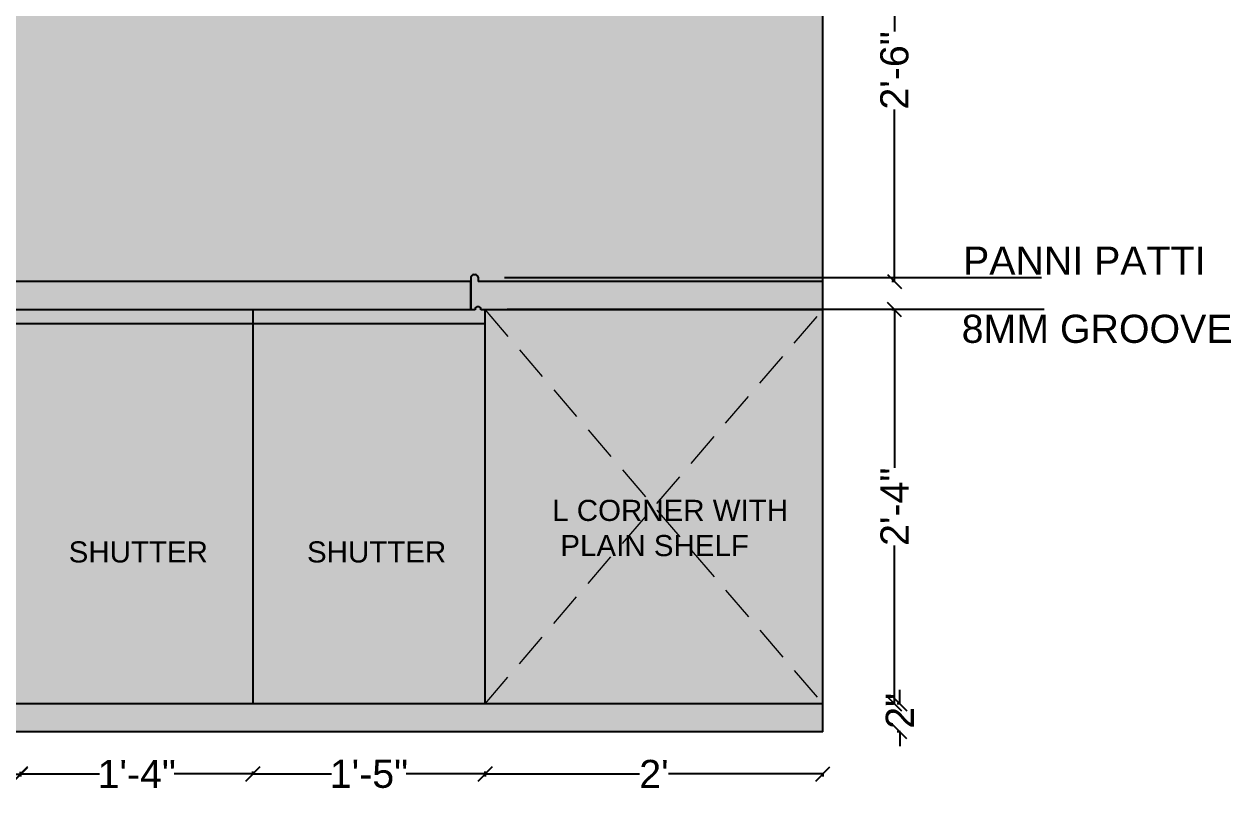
# Model space of a CAD drawing. Header units: inches. Extents: x 15448 to 46480, y -8154 to 0.
# Drawn here: x 17820.4 to 17906.2, y -1806.6 to -1752 of the extents above; entities that cross this region are included whole.
import ezdxf
from ezdxf import colors
from ezdxf.entities.mleader import LeaderData, LeaderLine
from ezdxf.math import Vec2, Vec3

# ---------------------------------------------------------------- set-up
doc = ezdxf.new("R2010")
doc.units = ezdxf.units.IN
doc.header["$MEASUREMENT"] = 0
doc.linetypes.add('$0$HIDDEN', pattern=[0.375, 0.25, -0.125])
doc.layers.add('IEL-HATCH-002', color=7, linetype='Continuous')
doc.layers.add('PDF4_Text', color=7, linetype='Continuous')
doc.styles.add('PDF Arial', font='arial.ttf')
doc.styles.get("Standard").update_dxf_attribs({"font": 'arial.ttf'})
doc.dimstyles.get("Standard").update_dxf_attribs({"dimtxt": 0.18, "dimasz": 0.18, "dimexe": 0.18, "dimexo": 0.0625, "dimgap": 0.09, "dimtad": 0, "dimtih": 1, "dimtoh": 1, "dimdec": 0, "dimzin": 0, "dimdsep": 46, "dimlunit": 4, "dimtxsty": 'Standard', "dimcen": 0.09, "dimadec": 0, "dimazin": 0, "dimtfac": 1, "dimtdec": 0, "dimtofl": 0, "dimtmove": 0, "dimatfit": 3, "dimfxl": 1, "dimtolj": 1, "dimtzin": 0, "dimarcsym": 0})

# ---------------------------------------------------------------- blocks, each defined once
blk = doc.blocks.new('_Oblique')
at = {"color": 0, "linetype": 'ByBlock', "lineweight": -2}
blk.add_line((-0.5, -0.5), (0.5, 0.5), dxfattribs=at)
blk = doc.blocks.new('*D232')
at = {"color": 1, "lineweight": -2, "transparency": 16777216}
for p, q in [((17786.182, -1805.322), (17786.182, -1805.142)), ((17786.182, -1805.322), (17799.64, -1805.322)), ((17820.182, -1805.322), (17806.724, -1805.322)), ((17820.182, -1805.322), (17820.182, -1805.142))]:
    blk.add_line(p, q, dxfattribs=at)
at = {"layer": 'Defpoints', "color": 0, "transparency": 16777216}
for p in [(17786.182, -1805.322), (17820.182, -1805.322), (17820.182, -1805.322)]:
    blk.add_point(p, dxfattribs=at)
at = {"color": 1, "lineweight": -2, "transparency": 16777216, "rotation": 180}
blk.add_blockref('_Oblique', (17786.182, -1805.322), dxfattribs=at)
at = {"color": 1, "lineweight": -2, "transparency": 16777216}
blk.add_blockref('_Oblique', (17820.182, -1805.322), dxfattribs=at)
at = {"color": 1, "transparency": 16777216, "insert": (17803.182, -1805.322), "char_height": 2, "attachment_point": 5}
blk.add_mtext('\\A1;2\'-10"', dxfattribs=at)
blk = doc.blocks.new('*D233')
at = {"color": 1, "lineweight": -2, "transparency": 16777216}
for p, q in [((17820.182, -1805.252), (17820.182, -1805.472)), ((17820.182, -1805.292), (17825.778, -1805.292)), ((17836.682, -1805.292), (17831.086, -1805.292)), ((17836.682, -1805.292), (17836.682, -1805.112))]:
    blk.add_line(p, q, dxfattribs=at)
at = {"layer": 'Defpoints', "color": 0, "transparency": 16777216}
for p in [(17820.182, -1777.306), (17836.682, -1805.292), (17836.682, -1805.292)]:
    blk.add_point(p, dxfattribs=at)
at = {"color": 1, "lineweight": -2, "transparency": 16777216, "rotation": 180}
blk.add_blockref('_Oblique', (17820.182, -1805.292), dxfattribs=at)
at = {"color": 1, "lineweight": -2, "transparency": 16777216}
blk.add_blockref('_Oblique', (17836.682, -1805.292), dxfattribs=at)
at = {"color": 1, "transparency": 16777216, "insert": (17828.432, -1805.292), "char_height": 2, "attachment_point": 5}
blk.add_mtext('\\A1;1\'-4"', dxfattribs=at)
blk = doc.blocks.new('*D234')
at = {"color": 1, "lineweight": -2, "transparency": 16777216}
for p, q in [((17836.682, -1805.292), (17836.682, -1805.112)), ((17836.682, -1805.292), (17842.278, -1805.292)), ((17853.182, -1805.292), (17847.586, -1805.292)), ((17853.182, -1805.252), (17853.182, -1805.472))]:
    blk.add_line(p, q, dxfattribs=at)
at = {"layer": 'Defpoints', "color": 0, "transparency": 16777216}
for p in [(17853.182, -1777.306), (17836.682, -1805.292), (17853.182, -1805.292)]:
    blk.add_point(p, dxfattribs=at)
at = {"color": 1, "lineweight": -2, "transparency": 16777216, "rotation": 180}
blk.add_blockref('_Oblique', (17836.682, -1805.292), dxfattribs=at)
at = {"color": 1, "lineweight": -2, "transparency": 16777216}
blk.add_blockref('_Oblique', (17853.182, -1805.292), dxfattribs=at)
at = {"color": 1, "transparency": 16777216, "insert": (17844.932, -1805.292), "char_height": 2, "attachment_point": 5}
blk.add_mtext('\\A1;1\'-5"', dxfattribs=at)
blk = doc.blocks.new('*D235')
at = {"color": 1, "lineweight": -2, "transparency": 16777216}
for p, q in [((17853.182, -1805.292), (17853.182, -1805.112)), ((17853.182, -1805.292), (17864.155, -1805.292)), ((17877.182, -1805.292), (17866.209, -1805.292)), ((17877.182, -1805.252), (17877.182, -1805.472))]:
    blk.add_line(p, q, dxfattribs=at)
at = {"layer": 'Defpoints', "color": 0, "transparency": 16777216}
for p in [(17877.182, -1777.306), (17853.182, -1805.292), (17877.182, -1805.292)]:
    blk.add_point(p, dxfattribs=at)
at = {"color": 1, "lineweight": -2, "transparency": 16777216, "rotation": 180}
blk.add_blockref('_Oblique', (17853.182, -1805.292), dxfattribs=at)
at = {"color": 1, "lineweight": -2, "transparency": 16777216}
blk.add_blockref('_Oblique', (17877.182, -1805.292), dxfattribs=at)
at = {"color": 1, "transparency": 16777216, "insert": (17865.182, -1805.292), "char_height": 2, "attachment_point": 5}
blk.add_mtext("\\A1;2'", dxfattribs=at)
blk = doc.blocks.new('*D242')
at = {"color": 1, "lineweight": -2, "transparency": 16777216}
for p, q in [((17882.315, -1772.306), (17882.096, -1772.306)), ((17882.276, -1772.306), (17882.276, -1783.541)), ((17882.276, -1800.306), (17882.276, -1789.071)), ((17882.315, -1800.306), (17882.096, -1800.306))]:
    blk.add_line(p, q, dxfattribs=at)
at = {"layer": 'Defpoints', "color": 0, "transparency": 16777216}
for p in [(17882.276, -1772.306), (17888.2, -1772.306), (17888.2, -1800.306)]:
    blk.add_point(p, dxfattribs=at)
at = {"color": 1, "lineweight": -2, "transparency": 16777216}
for p, rotation in [((17882.276, -1772.306), 90), ((17882.276, -1800.306), 270)]:
    blk.add_blockref('_Oblique', p, dxfattribs=dict(at, rotation=rotation))
at = {"color": 1, "transparency": 16777216, "insert": (17882.276, -1786.306), "char_height": 2, "attachment_point": 5, "rotation": 90}
blk.add_mtext('\\A1;2\'-4"', dxfattribs=at)
blk = doc.blocks.new('*D243')
at = {"color": 1, "lineweight": -2, "transparency": 16777216}
for p, q in [((17882.315, -1740.306), (17882.096, -1740.306)), ((17882.276, -1740.306), (17882.276, -1752.541)), ((17882.276, -1770.306), (17882.276, -1758.071)), ((17882.315, -1770.306), (17882.096, -1770.306))]:
    blk.add_line(p, q, dxfattribs=at)
at = {"layer": 'Defpoints', "color": 0, "transparency": 16777216}
for p in [(17882.276, -1740.306), (17888.2, -1740.306), (17888.2, -1770.306)]:
    blk.add_point(p, dxfattribs=at)
at = {"color": 1, "lineweight": -2, "transparency": 16777216}
for p, rotation in [((17882.276, -1740.306), 90), ((17882.276, -1770.306), 270)]:
    blk.add_blockref('_Oblique', p, dxfattribs=dict(at, rotation=rotation))
at = {"color": 1, "transparency": 16777216, "insert": (17882.276, -1755.306), "char_height": 2, "attachment_point": 5, "rotation": 90}
blk.add_mtext('\\A1;2\'-6"', dxfattribs=at)
blk = doc.blocks.new('*D245')
at = {"color": 1, "lineweight": -2, "transparency": 16777216}
for p, q in [((17882.651, -1800.306), (17882.651, -1799.306)), ((17882.69, -1800.306), (17882.471, -1800.306)), ((17882.69, -1802.306), (17882.471, -1802.306)), ((17882.651, -1802.306), (17882.651, -1803.306))]:
    blk.add_line(p, q, dxfattribs=at)
at = {"layer": 'Defpoints', "color": 0, "transparency": 16777216}
for p in [(17888.2, -1800.306), (17882.651, -1802.306), (17888.2, -1802.306)]:
    blk.add_point(p, dxfattribs=at)
at = {"color": 1, "lineweight": -2, "transparency": 16777216}
for p, rotation in [((17882.651, -1800.306), 270), ((17882.651, -1802.306), 90)]:
    blk.add_blockref('_Oblique', p, dxfattribs=dict(at, rotation=rotation))
at = {"color": 1, "transparency": 16777216, "insert": (17882.651, -1800.806), "char_height": 2, "attachment_point": 5, "rotation": 90}
blk.add_mtext('\\A1;2"', dxfattribs=at)

msp = doc.modelspace()

# ---------------------------------------------------------------- hatches: boundary and pattern name
at = {"layer": 'IEL-HATCH-002', "true_color": 0xae9490, "transparency": 33554687}
h = msp.add_hatch(color=253, dxfattribs=at)
h.dxf.hatch_style = 1
h.paths.add_polyline_path([(17767.682, -1682.306), (17750.182, -1682.306), (17750.182, -1708.306), (17767.682, -1708.306), (17767.682, -1706.986)])
h.paths.add_polyline_path([(17785.182, -1682.306), (17767.682, -1682.306), (17767.682, -1706.986), (17767.682, -1708.306), (17785.182, -1708.306)])
h.paths.add_polyline_path([(17803.182, -1682.306), (17785.182, -1682.306), (17785.182, -1708.306), (17803.182, -1708.306)])
h.paths.add_polyline_path([(17821.182, -1682.306), (17803.182, -1682.306), (17803.182, -1708.306), (17821.182, -1708.306)])
h.paths.add_polyline_path([(17840.182, -1682.306), (17821.182, -1682.306), (17821.182, -1708.306), (17840.182, -1708.306)])
h.paths.add_polyline_path([(17859.182, -1682.306), (17840.182, -1682.306), (17840.182, -1708.306), (17859.182, -1708.306)])
h.paths.add_polyline_path([(17785.182, -1708.306), (17767.682, -1708.306), (17767.682, -1740.306), (17785.182, -1740.306)])
h.paths.add_polyline_path([(17767.682, -1708.306), (17750.182, -1708.306), (17750.182, -1740.306), (17767.682, -1740.306)])
h.paths.add_polyline_path([(17834.849, -1708.306), (17821.182, -1708.306), (17821.182, -1740.306), (17834.849, -1740.306)])
h.paths.add_polyline_path([(17848.515, -1708.306), (17840.182, -1708.306), (17834.849, -1708.306), (17834.849, -1740.306), (17848.515, -1740.306)])
h.paths.add_polyline_path([(17862.182, -1708.306), (17848.515, -1708.306), (17848.515, -1740.306), (17862.182, -1740.306)])
h.paths.add_polyline_path([(17868.02, -1695.539), (17859.182, -1708.306), (17862.182, -1708.306), (17877.182, -1708.306)])
h.paths.add_polyline_path([(17859.182, -1683.224), (17859.182, -1708.306), (17868.02, -1695.539)])
h.paths.add_polyline_path([(17877.182, -1682.306), (17859.182, -1682.306), (17859.182, -1683.224), (17868.02, -1695.539)])
h.paths.add_polyline_path([(17877.182, -1682.306), (17868.02, -1695.539), (17877.182, -1708.306)])
h.paths.add_polyline_path([(17877.182, -1708.306), (17862.182, -1708.306), (17869.682, -1724.306)])
h.paths.add_polyline_path([(17862.182, -1708.306), (17862.182, -1740.306), (17869.682, -1724.306)])
h.paths.add_polyline_path([(17877.182, -1708.306), (17869.682, -1724.306), (17877.182, -1740.306)])
h.paths.add_polyline_path([(17869.682, -1724.306), (17862.182, -1740.306), (17877.182, -1740.306)])
h.paths.add_polyline_path([(17877.182, -1772.306), (17853.182, -1772.306), (17865.182, -1786.306)])
h.paths.add_polyline_path([(17865.182, -1786.306), (17853.182, -1800.306), (17877.182, -1800.306)])
h.paths.add_polyline_path([(17877.182, -1772.306), (17865.182, -1786.306), (17877.182, -1800.306)])
h.paths.add_polyline_path([(17853.182, -1772.306), (17853.182, -1800.306), (17865.182, -1786.306)])
h.paths.add_polyline_path([(17853.182, -1773.306), (17836.682, -1773.306), (17836.682, -1800.306), (17853.182, -1800.306)])
h.paths.add_polyline_path([(17836.682, -1773.306), (17820.182, -1773.306), (17820.182, -1800.306), (17836.682, -1800.306)])
h.paths.add_polyline_path([(17820.182, -1779.306), (17786.182, -1779.306), (17786.182, -1786.306), (17820.182, -1786.306)])
h.paths.add_polyline_path([(17820.182, -1773.306), (17786.182, -1773.306), (17786.182, -1778.306), (17820.182, -1778.306)])
h.paths.add_polyline_path([(17820.182, -1787.306), (17786.182, -1787.306), (17786.182, -1800.306), (17820.182, -1800.306)])
h.paths.add_polyline_path([(17786.182, -1773.306), (17768.182, -1773.306), (17768.182, -1800.306), (17786.182, -1800.306)])
h.paths.add_polyline_path([(17768.182, -1773.306), (17750.182, -1773.306), (17750.182, -1800.306), (17768.182, -1800.306)])
h.paths.add_polyline_path([(17877.182, -1800.306), (17750.182, -1800.306), (17750.182, -1802.306), (17877.182, -1802.306)])
h.paths.add_polyline_path([(17762.642, -1729.599), (17776.2, -1729.599), (17776.2, -1726.508), (17762.642, -1726.508)], flags=9)
h.paths.add_polyline_path([(17836.645, -1734.599), (17844.217, -1734.599), (17844.217, -1728.983), (17836.645, -1728.983)], flags=24)
h.paths.add_polyline_path([(17862.153, -1730.429), (17878.738, -1730.429), (17878.738, -1722.313), (17862.153, -1722.313)], flags=9)
h.paths.add_polyline_path([(17857.424, -1790.629), (17874.938, -1790.629), (17874.938, -1785.013), (17857.424, -1785.013)], flags=9)
h.paths.add_polyline_path([(17840.06, -1791.081), (17850.705, -1791.081), (17850.705, -1787.99), (17840.06, -1787.99)], flags=24)
h.paths.add_polyline_path([(17823.126, -1791.081), (17833.772, -1791.081), (17833.772, -1787.99), (17823.126, -1787.99)], flags=24)
h.paths.add_polyline_path([(17789.525, -1798.452), (17815.539, -1798.452), (17815.539, -1795.361), (17789.525, -1795.361)], flags=24)
h.paths.add_polyline_path([(17771.56, -1792.081), (17782.205, -1792.081), (17782.205, -1788.99), (17771.56, -1788.99)], flags=24)
h.paths.add_polyline_path([(17754.626, -1792.081), (17765.272, -1792.081), (17765.272, -1788.99), (17754.626, -1788.99)], flags=24)
at = {"layer": 'IEL-HATCH-002', "true_color": 0xefebe6, "transparency": 33554687}
h = msp.add_hatch(color=7, dxfattribs=at)
h.dxf.hatch_style = 1
edge = h.paths.add_edge_path()
edge.add_line((17877.182, -1740.306), (17866.562, -1740.306))
edge.add_line((17866.562, -1740.306), (17866.562, -1746.306))
edge.add_line((17866.562, -1746.306), (17836.562, -1746.306))
edge.add_line((17836.562, -1746.306), (17836.562, -1740.306))
edge.add_line((17836.562, -1740.306), (17821.182, -1740.306))
edge.add_arc((17803.292, -1793.844), 56.448, 64.57924, 71.52262, ccw=False)
edge.add_line((17827.523, -1742.861), (17827.292, -1743.348))
edge.add_arc((17803.292, -1793.844), 55.91, 64.57924, 77.33805)
edge.add_arc((17803.292, -1802.325), 64.211, 78.99697, 81.01413)
edge.add_line((17813.321, -1738.902), (17810.994, -1741.681))
edge.add_line((17810.994, -1741.681), (17795.59, -1741.681))
edge.add_line((17795.59, -1741.681), (17793.263, -1738.902))
edge.add_arc((17803.292, -1802.325), 64.211, 98.98587, 101.00303)
edge.add_arc((17803.292, -1793.844), 55.91, 102.66195, 115.42076)
edge.add_line((17779.292, -1743.348), (17779.061, -1742.861))
edge.add_arc((17803.292, -1793.844), 56.448, 99.69945, 115.42076, ccw=False)
edge.add_line((17793.781, -1738.203), (17793.781, -1710.59))
edge.add_line((17793.781, -1710.59), (17812.802, -1710.59))
edge.add_line((17812.802, -1710.59), (17812.802, -1738.203))
edge.add_arc((17803.292, -1793.844), 56.448, 71.52262, 80.30055, ccw=False)
edge.add_line((17821.182, -1740.306), (17821.182, -1708.306))
edge.add_line((17821.182, -1708.306), (17785.182, -1708.306))
edge.add_line((17785.182, -1708.306), (17785.182, -1740.306))
edge.add_line((17785.182, -1740.306), (17750.182, -1740.306))
edge.add_line((17750.182, -1740.306), (17750.182, -1770.306))
edge.add_line((17750.182, -1770.306), (17766.765, -1770.306))
edge.add_arc((17766.518, -1770.404), 0.266, 21.5862, 113.57818)
edge.add_line((17766.412, -1770.16), (17766.412, -1770.13))
edge.add_line((17766.412, -1770.13), (17765.241, -1769.999))
edge.add_line((17765.241, -1769.999), (17765.241, -1769.659))
edge.add_line((17765.241, -1769.659), (17765.241, -1768.972))
edge.add_line((17765.241, -1768.972), (17765.241, -1768.63))
edge.add_line((17765.241, -1768.63), (17766.516, -1768.543))
edge.add_line((17766.516, -1768.543), (17766.544, -1768.529))
edge.add_arc((17766.624, -1768.276), 0.266, 252.31096, 357.14004)
edge.add_line((17766.89, -1768.289), (17766.937, -1767.345))
edge.add_line((17766.937, -1767.345), (17767.044, -1767.345))
edge.add_arc((17767.463, -1767.416), 0.426, 127.67857, 170.39391, ccw=False)
edge.add_line((17767.203, -1767.079), (17767.203, -1763.124))
edge.add_arc((17767.224, -1763.036), 0.0905, 136.56293, 256.59585, ccw=False)
edge.add_arc((17767.397, -1762.773), 0.312, 140.41773, 220.23225, ccw=False)
edge.add_arc((17767.225, -1762.52), 0.0875, 102.66737, 218.02609, ccw=False)
edge.add_line((17767.206, -1762.435), (17767.206, -1758.782))
edge.add_arc((17767.685, -1758.781), 0.479, 0.12235, 180.12235, ccw=False)
edge.add_line((17768.163, -1758.78), (17768.163, -1762.435))
edge.add_arc((17768.138, -1762.522), 0.0911, -34.15927, 73.62774, ccw=False)
edge.add_arc((17767.981, -1762.769), 0.304, -40.09976, 40.09976, ccw=False)
edge.add_arc((17768.184, -1763.027), 0.0686, -37.44586, 65.19526, ccw=False)
edge.add_ellipse((17767.682, -1763.084), major_axis=(-0.532, 0), ratio=0.172573, start_angle=176.9494, end_angle=363.0506, ccw=False)
edge.add_arc((17768.14, -1763.036), 0.0906, 284.25866, 341.51793, ccw=False)
edge.add_ellipse((17767.682, -1763.084), major_axis=(0.532, 0), ratio=0.172573, start_angle=205.84193, end_angle=334.15807)
edge.add_line((17768.161, -1763.124), (17768.161, -1767.079))
edge.add_arc((17767.9, -1767.416), 0.426, 9.60609, 52.32143, ccw=False)
edge.add_line((17768.32, -1767.345), (17768.427, -1767.345))
edge.add_line((17768.427, -1767.345), (17768.474, -1768.289))
edge.add_arc((17768.739, -1768.276), 0.266, 182.85996, 270)
edge.add_line((17768.739, -1768.542), (17768.952, -1768.542))
edge.add_line((17768.952, -1768.542), (17768.952, -1768.55))
edge.add_line((17768.952, -1768.55), (17770.123, -1768.63))
edge.add_line((17770.123, -1768.63), (17770.123, -1768.972))
edge.add_line((17770.123, -1768.972), (17770.249, -1768.972))
edge.add_arc((17770.249, -1768.706), 0.266, 270, 354.11401)
edge.add_line((17770.513, -1768.734), (17771.041, -1766.275))
edge.add_arc((17771.83, -1766.397), 0.798, 145.68961, 171.17481, ccw=False)
edge.add_arc((17773.8, -1768.612), 3.743, 104.01268, 134.62585, ccw=False)
edge.add_arc((17772.942, -1765.075), 0.106, 0, 117.25788, ccw=False)
edge.add_line((17773.049, -1765.075), (17773.049, -1765.374))
edge.add_arc((17772.517, -1765.374), 0.532, 316.92658, 360, ccw=False)
edge.add_line((17772.905, -1765.738), (17771.383, -1766.845))
edge.add_arc((17771.772, -1767.209), 0.532, 136.92658, 174.11401)
edge.add_line((17771.243, -1767.154), (17770.957, -1769.659))
edge.add_line((17770.957, -1769.659), (17770.123, -1769.659))
edge.add_line((17770.123, -1769.659), (17770.123, -1769.999))
edge.add_line((17770.123, -1769.999), (17768.836, -1770.143))
edge.add_line((17768.836, -1770.143), (17768.846, -1770.138))
edge.add_arc((17768.846, -1770.404), 0.266, 90, 158.4138)
edge.add_line((17768.598, -1770.306), (17787.729, -1770.306))
edge.add_line((17787.729, -1770.306), (17787.729, -1768.15))
edge.add_line((17787.729, -1768.15), (17791.427, -1768.15))
edge.add_line((17791.427, -1768.15), (17789.84, -1767.725))
edge.add_line((17789.84, -1767.725), (17790.052, -1766.931))
edge.add_line((17790.052, -1766.931), (17791.64, -1767.357))
edge.add_line((17791.64, -1767.357), (17791.427, -1768.15))
edge.add_line((17791.427, -1768.15), (17793.65, -1768.15))
edge.add_line((17793.65, -1768.15), (17793.65, -1767.329))
edge.add_line((17793.65, -1767.329), (17794.472, -1767.329))
edge.add_line((17794.472, -1767.329), (17794.472, -1768.15))
edge.add_line((17794.472, -1768.15), (17796.694, -1768.15))
edge.add_line((17796.694, -1768.15), (17796.482, -1767.357))
edge.add_line((17796.482, -1767.357), (17798.069, -1766.931))
edge.add_line((17798.069, -1766.931), (17798.282, -1767.725))
edge.add_line((17798.282, -1767.725), (17796.694, -1768.15))
edge.add_line((17796.694, -1768.15), (17809.58, -1768.15))
edge.add_line((17809.58, -1768.15), (17807.993, -1767.725))
edge.add_line((17807.993, -1767.725), (17808.206, -1766.931))
edge.add_line((17808.206, -1766.931), (17809.793, -1767.357))
edge.add_line((17809.793, -1767.357), (17809.58, -1768.15))
edge.add_line((17809.58, -1768.15), (17811.803, -1768.15))
edge.add_line((17811.803, -1768.15), (17811.803, -1767.329))
edge.add_line((17811.803, -1767.329), (17812.625, -1767.329))
edge.add_line((17812.625, -1767.329), (17812.625, -1768.15))
edge.add_line((17812.625, -1768.15), (17814.848, -1768.15))
edge.add_line((17814.848, -1768.15), (17814.635, -1767.357))
edge.add_line((17814.635, -1767.357), (17816.223, -1766.931))
edge.add_line((17816.223, -1766.931), (17816.435, -1767.725))
edge.add_line((17816.435, -1767.725), (17814.848, -1768.15))
edge.add_line((17814.848, -1768.15), (17818.546, -1768.15))
edge.add_line((17818.546, -1768.15), (17818.546, -1770.306))
edge.add_line((17818.546, -1770.306), (17852.182, -1770.306))
edge.add_line((17852.182, -1770.306), (17852.182, -1770.006))
edge.add_arc((17852.382, -1770.006), 0.2, 90, 180, ccw=False)
edge.add_line((17852.382, -1769.806), (17852.482, -1769.806))
edge.add_arc((17852.482, -1770.006), 0.2, 0, 90, ccw=False)
edge.add_line((17852.682, -1770.006), (17852.682, -1770.306))
edge.add_line((17852.682, -1770.306), (17877.182, -1770.306))
edge.add_line((17877.182, -1770.306), (17877.182, -1740.306))
h.paths.add_polyline_path([(17804.058, -1742.777), (17803.292, -1742.777), (17802.525, -1742.777), (17801.665, -1741.879), (17803.292, -1741.879), (17804.918, -1741.879)], flags=16)
h.paths.add_polyline_path([(17848.305, -1751.484), (17854.869, -1751.484), (17854.869, -1747.363), (17848.305, -1747.363)], flags=24)
h.paths.add_polyline_path([(17836.645, -1745.066), (17836.645, -1741.52), (17832.524, -1741.52), (17832.524, -1745.066)], flags=25)
at = {"layer": 'IEL-HATCH-002', "true_color": 0x755f48, "transparency": 33554687}
h = msp.add_hatch(color=37, dxfattribs=at)
h.dxf.hatch_style = 1
h.paths.add_polyline_path([(17852.182, -1772.306), (17852.182, -1770.306), (17750.182, -1770.306), (17750.182, -1772.306)])
h = msp.add_hatch(color=37, dxfattribs=at)
h.dxf.hatch_style = 1
h.paths.add_polyline_path([(17877.182, -1770.306), (17852.682, -1770.306), (17852.682, -1770.006, 0.414214), (17852.482, -1769.806), (17852.382, -1769.806, 0.414214), (17852.182, -1770.006), (17852.182, -1772.306), (17852.471, -1772.306, -1), (17852.891, -1772.306), (17853.182, -1772.306), (17877.182, -1772.306)])
at = {"layer": 'IEL-HATCH-002', "true_color": 0x636466, "transparency": 33554687}
h = msp.add_hatch(color=251, dxfattribs=at)
h.dxf.hatch_style = 1
h.paths.add_polyline_path([(17820.182, -1786.306), (17786.182, -1786.306), (17786.182, -1787.306), (17820.182, -1787.306)])
h.paths.add_polyline_path([(17820.182, -1778.306), (17786.182, -1778.306), (17786.182, -1779.306), (17820.182, -1779.306)])
h.paths.add_polyline_path([(17820.182, -1772.306), (17786.182, -1772.306), (17786.182, -1773.306), (17820.182, -1773.306)])
h.paths.add_polyline_path([(17786.182, -1772.306), (17768.182, -1772.306), (17768.182, -1773.306), (17786.182, -1773.306)])
h.paths.add_polyline_path([(17768.182, -1772.306), (17750.182, -1772.306), (17750.182, -1773.306), (17768.182, -1773.306)])
h.paths.add_polyline_path([(17836.682, -1772.306), (17820.182, -1772.306), (17820.182, -1773.306), (17836.682, -1773.306)])
h.paths.add_polyline_path([(17853.182, -1772.306), (17852.891, -1772.306, 1), (17852.471, -1772.306), (17852.182, -1772.306), (17836.682, -1772.306), (17836.682, -1773.306), (17853.182, -1773.306)])

# ---------------------------------------------------------------- linework, layer by layer
for p, q in [((17877.182, -1802.306), (17877.182, -1682.306)), ((17852.182, -1770.306), (17750.182, -1770.306)), ((17852.182, -1770.006), (17852.182, -1772.306)), ((17852.182, -1772.306), (17852.182, -1770.306)), ((17852.382, -1769.806), (17852.482, -1769.806)), ((17852.682, -1770.006), (17852.682, -1770.306)), ((17877.182, -1770.306), (17852.682, -1770.306)), ((17852.471, -1772.306), (17750.182, -1772.306)), ((17836.682, -1772.306), (17836.682, -1800.306)), ((17852.471, -1772.306), (17852.182, -1772.306)), ((17877.182, -1772.306), (17852.891, -1772.306)), ((17853.182, -1772.306), (17852.891, -1772.306)), ((17853.182, -1800.306), (17853.182, -1772.306)), ((17853.182, -1773.306), (17750.182, -1773.306)), ((17877.182, -1800.306), (17750.182, -1800.306)), ((17877.182, -1802.306), (17750.182, -1802.306))]:
    msp.add_line(p, q)
at = {"linetype": '$0$HIDDEN', "lineweight": 5, "ltscale": 10}
for p, q in [((17853.182, -1800.306), (17877.182, -1772.306)), ((17853.182, -1772.306), (17877.182, -1800.306))]:
    msp.add_line(p, q, dxfattribs=at)
for centre, radius, start, end in [((17852.382, -1770.006), 0.2, 90, 180), ((17852.482, -1770.006), 0.2, 0, 90), ((17852.681, -1772.306), 0.21, 360, 180)]:
    msp.add_arc(centre, radius, start, end)

# ---------------------------------------------------------------- texts
at = {"insert": (17887.144, -1769.82), "char_height": 2, "attachment_point": 7, "style": 'PDF Arial'}
msp.add_mtext('PANNI PATTI', dxfattribs=at)
at = {"layer": 'PDF4_Text', "lineweight": 5, "attachment_point": 7, "style": 'PDF Arial'}
for s, insert, char_height in [('8MM GROOVE', (17887.047, -1774.691), 2), ('L CORNER WITH\\P PLAIN SHELF', (17857.952, -1789.836), 1.5), ('SHUTTER', (17823.596, -1790.287), 1.5), ('SHUTTER', (17840.529, -1790.287), 1.5)]:
    msp.add_mtext(s, dxfattribs=dict(at, insert=insert, char_height=char_height))

# ---------------------------------------------------------------- dimensions: what is measured, and where the dimension line sits
for base, p1, p2, picture, middle in [((17882.276, -1740.306), (17888.2, -1770.306), (17888.2, -1740.306), '*D243', (17882.276, -1755.306)), ((17882.276, -1772.306), (17888.2, -1800.306), (17888.2, -1772.306), '*D242', (17882.276, -1786.306))]:
    dim = msp.add_linear_dim(base=base, p1=p1, p2=p2, angle=90, dimstyle='Standard', override={"dimtxt": 2, "dimasz": 1, "dimtih": 0, "dimtoh": 0, "dimblk": 'Oblique', "dimclrd": 1, "dimclre": 1, "dimclrt": 1, "dimldrblk": 'Oblique', "dimfxl": 0.03937, "dimfxlon": 1, "dimarcsym": 1})
    dim.commit()
    dim.dimension.update_dxf_attribs({"geometry": picture, "text_midpoint": middle})
for base, p1, p2, picture, middle in [((17836.6819439, -1805.2915377), (17820.1819441, -1777.3058097), (17836.6819439, -1805.2915377), '*D233', (17828.431944, -1805.2915377)), ((17853.1819441, -1805.2915377), (17836.6819439, -1805.2915377), (17853.1819441, -1777.3058097), '*D234', (17844.931944, -1805.2915377)), ((17877.182, -1805.292), (17853.182, -1805.292), (17877.182, -1777.306), '*D235', (17865.182, -1805.292)), ((17820.182, -1805.322), (17786.182, -1805.322), (17820.182, -1805.322), '*D232', (17803.182, -1805.322))]:
    dim = msp.add_linear_dim(base=base, p1=p1, p2=p2, dimstyle='Standard', override={"dimtxt": 2, "dimasz": 1, "dimtih": 0, "dimtoh": 0, "dimblk": 'Oblique', "dimclrd": 1, "dimclre": 1, "dimclrt": 1, "dimldrblk": 'Oblique', "dimfxl": 0.03937, "dimfxlon": 1, "dimarcsym": 1})
    dim.commit()
    dim.dimension.update_dxf_attribs({"geometry": picture, "text_midpoint": middle})
dim = msp.add_linear_dim(base=(17882.651, -1802.306), p1=(17888.2, -1800.306), p2=(17888.2, -1802.306), angle=90, dimstyle='Standard', override={"dimtxt": 2, "dimasz": 1, "dimtih": 0, "dimtoh": 0, "dimblk": 'Oblique', "dimclrd": 1, "dimclre": 1, "dimclrt": 1, "dimldrblk": 'Oblique', "dimfxl": 0.03937, "dimfxlon": 1, "dimarcsym": 1})
dim.commit()
dim.dimension.update_dxf_attribs({"geometry": '*D245', "text_midpoint": (17882.651, -1800.806), "dimtype": 160})

# ---------------------------------------------------------------- leaders
ml = msp.add_multileader_mtext('Standard')
ml.set_content(' ', color=256)
ml.set_leader_properties()
ml.build(insert=Vec2(0, 0))
ml.multileader.update_dxf_attribs({"text_right_attachment_type": 6, "dogleg_length": 0.36, "arrow_head_size": 2})
ctx = ml.context
ctx.base_point, ctx.char_height, ctx.arrow_head_size, ctx.landing_gap_size, ctx.plane_origin = Vec3(17892.719, -1770.028), 0.18, 2, 0.09, Vec3(17852.557, -1770.028)
ctx.right_attachment = 6
notes = []
notes.append((ctx, [(0, (1, 1, 0), (17892.359, -1770.028), (1, 0), 0.36, [(0, [(17852.557, -1770.028)], 0, [])])]))
ctx.mtext.insert, ctx.mtext.flow_direction = Vec3(17892.809, -1769.938), 5
ml = msp.add_multileader_mtext('Standard')
ml.set_content(' ', color=256)
ml.set_leader_properties()
ml.build(insert=Vec2(0, 0))
ml.multileader.update_dxf_attribs({"text_right_attachment_type": 6, "dogleg_length": 0.36, "arrow_head_size": 2})
ctx = ml.context
ctx.base_point, ctx.char_height, ctx.arrow_head_size, ctx.landing_gap_size, ctx.plane_origin = Vec3(17892.914, -1772.269), 0.18, 2, 0.09, Vec3(17852.752, -1772.269)
ctx.right_attachment = 6
notes.append((ctx, [(0, (1, 1, 0), (17892.554, -1772.269), (1, 0), 0.36, [(0, [(17852.752, -1772.269)], 0, [])])]))
ctx.mtext.insert, ctx.mtext.flow_direction = Vec3(17893.004, -1772.179), 5
for ctx, leaders in notes:
    for number, flags, end, landing, length, lines in leaders:
        leader = LeaderData()
        leader.index, (leader.has_last_leader_line, leader.has_dogleg_vector, leader.attachment_direction) = number, flags
        leader.last_leader_point, leader.dogleg_vector, leader.dogleg_length = Vec3(end), Vec3(landing), length
        for number, points, colour, breaks in lines:
            line = LeaderLine()
            line.index, line.vertices, line.color, line.breaks = number, Vec3.list(points), colors.encode_raw_color(colour), breaks
            leader.lines.append(line)
        ctx.leaders.append(leader)

doc.saveas('drawing.dxf')
